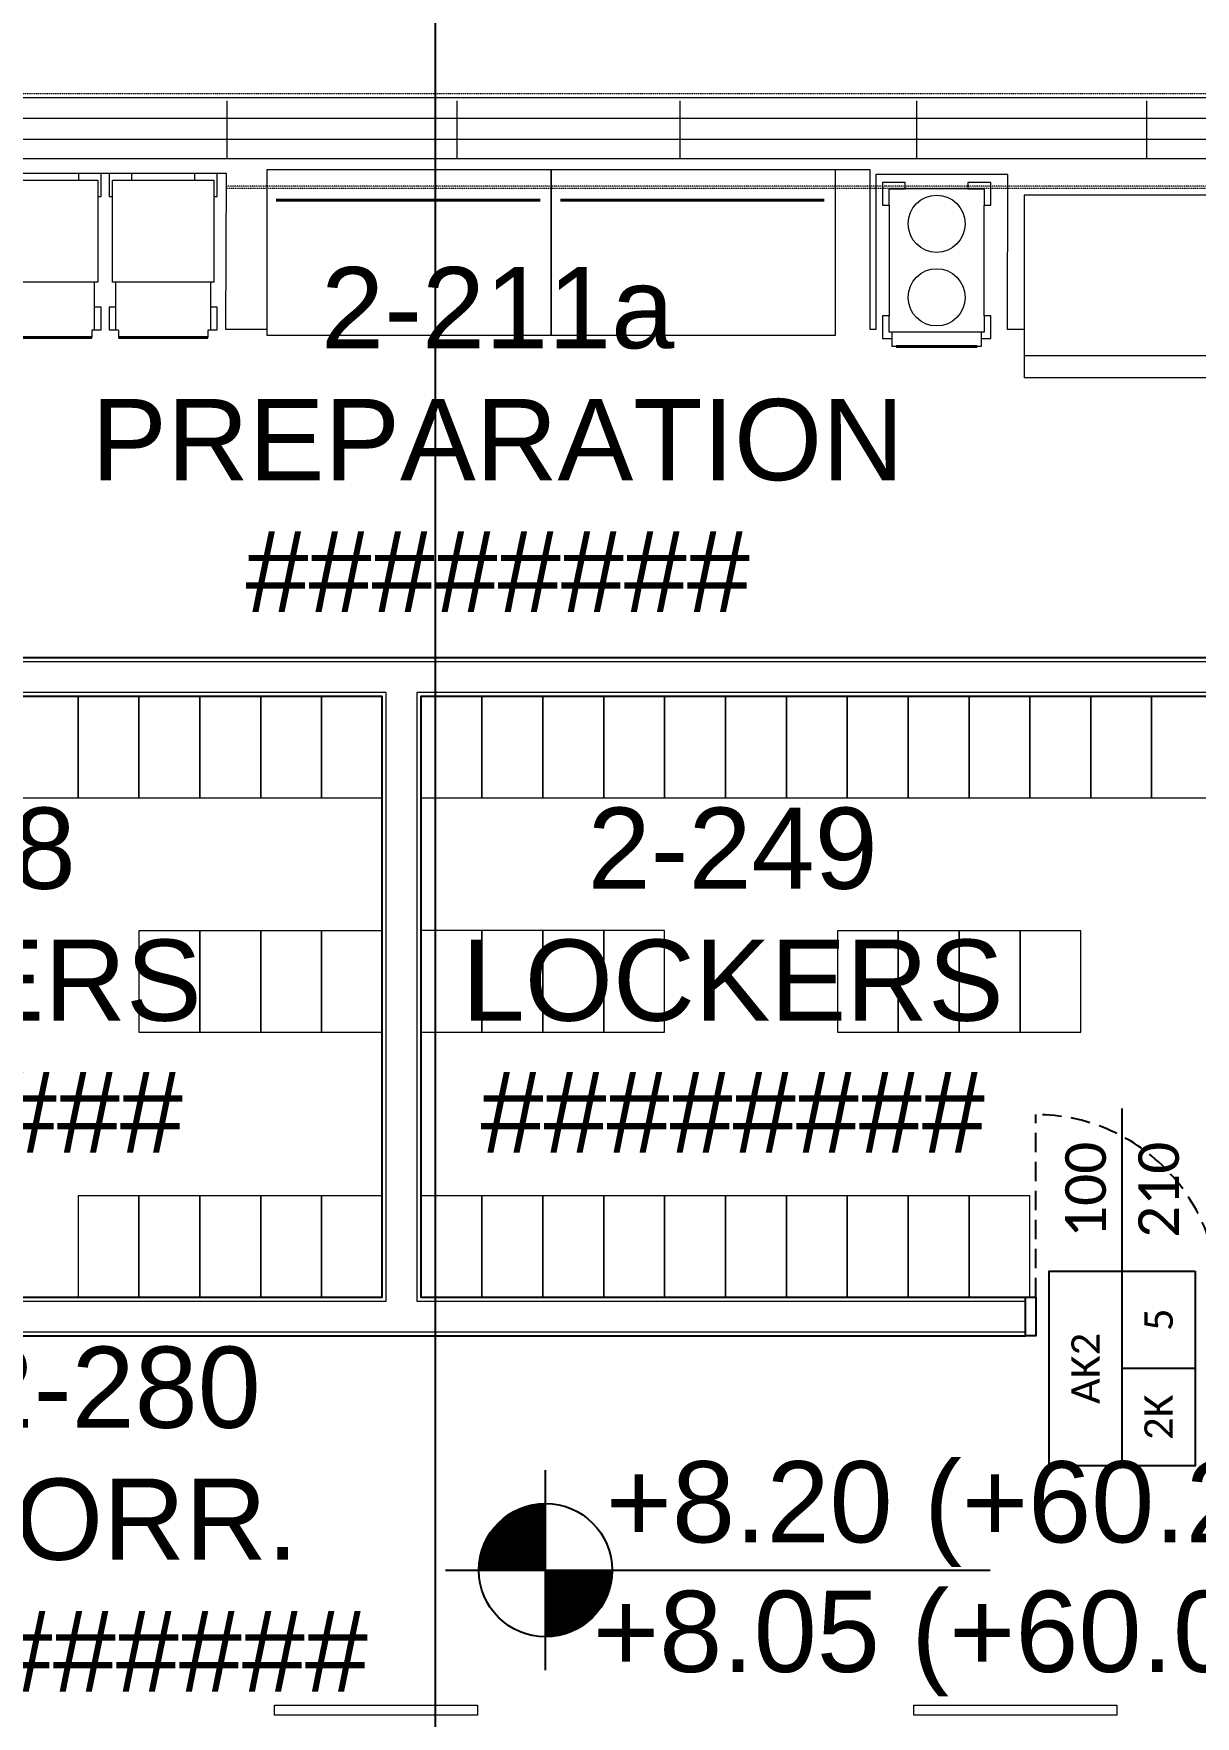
# Model space of a CAD drawing. Header units: centimetres. Extents: x -678439 to 55805, y -426864 to 17948.
# Drawn here: x 48991 to 49563, y 16044 to 16873 of the extents above; entities that cross this region are included whole.
import ezdxf
from ezdxf.enums import TextEntityAlignment as Align

# ---------------------------------------------------------------- set-up
doc = ezdxf.new("R2010")
doc.units = ezdxf.units.CM
doc.header["$LTSCALE"] = 0.01
doc.header["$MEASUREMENT"] = 0
doc.linetypes.add('DASHED2', pattern=[9.525, 6.35, -3.175])
doc.linetypes.add('HIDDEN', pattern=[9.525, 6.35, -3.175])
doc.layers.get('0').update_dxf_attribs({"lineweight": 0})
for name, color, linetype in [('AG-DOOR', 2, 'Continuous'), ('AG-DOOR-NOTATION-WOODDEN', 60, 'Continuous'), ('AG-DOOR-OPENING', 9, 'HIDDEN'), ('AG-PLASTER', 73, 'Continuous'), ('V-0_Text_Tr', 7, 'Continuous'), ('V_KOT', 2, 'Continuous')]:
    doc.layers.add(name, color=color, linetype=linetype)
for name, color, linetype, lineweight in [('AG-Wall', 4, 'Continuous', 20), ('AG-Wall-Cold Room Panel', 1, 'Continuous', 18), ('AI-040 @ 250', 2, 'Continuous', 20), ('SP1-Equipment', 4, 'Continuous', 9), ('SP2-Flooring', 4, 'DASHED2', 9)]:
    doc.layers.add(name, color=color, linetype=linetype, lineweight=lineweight)
doc.styles.add('ALANLAR_B8$0$ALANLAR_B8$0$VIVA_100', font='arial.ttf', dxfattribs={"height": 25})
doc.styles.add('Arial', font='arial.ttf')
doc.styles.add('CALIBRI LIGHT', font='calibril.ttf')

# ---------------------------------------------------------------- blocks, each defined once
blk = doc.blocks.new('*U273')
blk.add_lwpolyline([(1000, -450), (2200, -450), (2200, 450), (1000, 450)], close=True)
for points in [[(2200, 0), (0, 0)], [(1600, -450), (1600, 0)]]:
    blk.add_lwpolyline(points)
at = {"style": 'CALIBRI LIGHT'}
for tag, height, p in [('GENİŞLİK', 250, (500, 225)), ('KAPIKODU', 175, (1600, 225)), ('YÜKSEKLİK', 250, (500, -225)), ('KATTAKI.SAYISI', 175, (1300, -225)), ('BULUNDUGU.KAT', 175, (1900, -225))]:
    blk.add_attdef(tag, text='', height=height, dxfattribs=at).set_placement(p, align=Align.MIDDLE_CENTER)
blk = doc.blocks.new('*U93')
at = {"style": 'Arial'}
for tag, p in [('NO', (1.676, 0.8)), ('MAHAL', (1.676, -1.8)), ('ALAN', (1.676, -4.4))]:
    blk.add_attdef(tag, text='', height=1.6, dxfattribs=at).set_placement(p, align=Align.MIDDLE_CENTER)
blk = doc.blocks.new('Slab_10_1', base_point=(-17693.1, -5461.9))
at = {"layer": 'SP1-Equipment', "color": 7, "linetype": 'Continuous', "lineweight": 18, "flags": 128}
blk.add_lwpolyline([(-17693.1, -5461.9), (-17693.3, -4619.9), (-7754.6, -4619.9), (-7754.6, -5461.9), (-10184.3, -5461.9), (-10186.8, -4801.1), (-11387.6, -4801.1), (-11469.1, -4801.1), (-12507.6, -4801.1), (-12508.3, -5461.9), (-12591.1, -5461.9), (-12588.6, -4698.5), (-13239.1, -4698.5), (-13239.1, -5461.9), (-13267.7, -5461.9), (-13267.7, -4674.9), (-16239.1, -4674.9), (-16239.1, -5461.9), (-16441.6, -5461.9), (-16439.1, -4694.4), (-17589.1, -4694.4), (-17586.6, -5461.9)], close=True, dxfattribs=at)
blk = doc.blocks.new('Wall_174_1', base_point=(-16439.4, -4766))
at = {"layer": 'SP1-Equipment', "color": 7, "linetype": 'DASHED2', "lineweight": 20}
for p, q in [((-10204.9, -4756), (-16439.4, -4756)), ((-16439.4, -4756), (-16439.4, -4766)), ((-16439.4, -4766), (-10194.9, -4766))]:
    blk.add_line(p, q, dxfattribs=at)
blk = doc.blocks.new('Wall_182_1', base_point=(-13994.2, -7049.5))
at = {"layer": 'SP1-Equipment', "color": 7, "linetype": 'Continuous', "lineweight": 13}
for p, q in [((-13994.2, -7049.5), (-13994.2, -7549.5)), ((-13694.2, -7049.5), (-13994.2, -7049.5)), ((-13694.2, -7549.5), (-13694.2, -7049.5)), ((-13994.2, -7549.5), (-13694.2, -7549.5))]:
    blk.add_line(p, q, dxfattribs=at)
blk = doc.blocks.new('Wall_183_1', base_point=(-14294.2, -7049.5))
at = {"layer": 'SP1-Equipment', "color": 7, "linetype": 'Continuous', "lineweight": 13}
for p, q in [((-14294.2, -7049.5), (-14294.2, -7549.5)), ((-13994.2, -7049.5), (-14294.2, -7049.5)), ((-13994.2, -7549.5), (-13994.2, -7049.5)), ((-14294.2, -7549.5), (-13994.2, -7549.5))]:
    blk.add_line(p, q, dxfattribs=at)
blk = doc.blocks.new('Wall_184_1', base_point=(-14594.2, -7049.5))
at = {"layer": 'SP1-Equipment', "color": 7, "linetype": 'Continuous', "lineweight": 13}
for p, q in [((-14594.2, -7049.5), (-14594.2, -7549.5)), ((-14294.2, -7049.5), (-14594.2, -7049.5)), ((-14294.2, -7549.5), (-14294.2, -7049.5)), ((-14594.2, -7549.5), (-14294.2, -7549.5))]:
    blk.add_line(p, q, dxfattribs=at)
blk = doc.blocks.new('Wall_185_1', base_point=(-14894.2, -7049.5))
at = {"layer": 'SP1-Equipment', "color": 7, "linetype": 'Continuous', "lineweight": 13}
for p, q in [((-14894.2, -7049.5), (-14894.2, -7549.5)), ((-14594.2, -7049.5), (-14894.2, -7049.5)), ((-14594.2, -7549.5), (-14594.2, -7049.5)), ((-14894.2, -7549.5), (-14594.2, -7549.5))]:
    blk.add_line(p, q, dxfattribs=at)
blk = doc.blocks.new('Wall_186_1', base_point=(-15194.2, -7049.5))
at = {"layer": 'SP1-Equipment', "color": 7, "linetype": 'Continuous', "lineweight": 13}
for p, q in [((-15194.2, -7049.5), (-15194.2, -7549.5)), ((-14894.2, -7049.5), (-15194.2, -7049.5)), ((-14894.2, -7549.5), (-14894.2, -7049.5)), ((-15194.2, -7549.5), (-14894.2, -7549.5))]:
    blk.add_line(p, q, dxfattribs=at)
blk = doc.blocks.new('Wall_225_1', base_point=(-12794.2, -7049.5))
at = {"layer": 'SP1-Equipment', "color": 7, "linetype": 'Continuous', "lineweight": 13}
for p, q in [((-12794.2, -7049.5), (-12794.2, -7549.5)), ((-12494.2, -7049.5), (-12794.2, -7049.5)), ((-12494.2, -7549.5), (-12494.2, -7049.5)), ((-12794.2, -7549.5), (-12494.2, -7549.5))]:
    blk.add_line(p, q, dxfattribs=at)
blk = doc.blocks.new('Wall_226_1', base_point=(-13094.2, -7049.5))
at = {"layer": 'SP1-Equipment', "color": 7, "linetype": 'Continuous', "lineweight": 13}
for p, q in [((-13094.2, -7049.5), (-13094.2, -7549.5)), ((-12794.2, -7049.5), (-13094.2, -7049.5)), ((-12794.2, -7549.5), (-12794.2, -7049.5)), ((-13094.2, -7549.5), (-12794.2, -7549.5))]:
    blk.add_line(p, q, dxfattribs=at)
blk = doc.blocks.new('Wall_227_1', base_point=(-13394.2, -7049.5))
at = {"layer": 'SP1-Equipment', "color": 7, "linetype": 'Continuous', "lineweight": 13}
for p, q in [((-13394.2, -7049.5), (-13394.2, -7549.5)), ((-13094.2, -7049.5), (-13394.2, -7049.5)), ((-13094.2, -7549.5), (-13094.2, -7049.5)), ((-13394.2, -7549.5), (-13094.2, -7549.5))]:
    blk.add_line(p, q, dxfattribs=at)
blk = doc.blocks.new('Wall_228_1', base_point=(-12494.2, -7049.5))
at = {"layer": 'SP1-Equipment', "color": 7, "linetype": 'Continuous', "lineweight": 13}
for p, q in [((-12494.2, -7049.5), (-12494.2, -7549.5)), ((-12194.2, -7049.5), (-12494.2, -7049.5)), ((-12194.2, -7549.5), (-12194.2, -7049.5)), ((-12494.2, -7549.5), (-12194.2, -7549.5))]:
    blk.add_line(p, q, dxfattribs=at)
blk = doc.blocks.new('Wall_229_1', base_point=(-13694.2, -7049.5))
at = {"layer": 'SP1-Equipment', "color": 7, "linetype": 'Continuous', "lineweight": 13}
for p, q in [((-13694.2, -7049.5), (-13694.2, -7549.5)), ((-13394.2, -7049.5), (-13694.2, -7049.5)), ((-13394.2, -7549.5), (-13394.2, -7049.5)), ((-13694.2, -7549.5), (-13394.2, -7549.5))]:
    blk.add_line(p, q, dxfattribs=at)
blk = doc.blocks.new('Wall_266_1', base_point=(-11894.2, -7049.5))
at = {"layer": 'SP1-Equipment', "color": 7, "linetype": 'Continuous', "lineweight": 13}
for p, q in [((-11894.2, -7049.5), (-11894.2, -7549.5)), ((-11594.2, -7049.5), (-11894.2, -7049.5)), ((-11594.2, -7549.5), (-11594.2, -7049.5)), ((-11894.2, -7549.5), (-11594.2, -7549.5))]:
    blk.add_line(p, q, dxfattribs=at)
blk = doc.blocks.new('Wall_268_1', base_point=(-12194.2, -7049.5))
at = {"layer": 'SP1-Equipment', "color": 7, "linetype": 'Continuous', "lineweight": 13}
for p, q in [((-12194.2, -7049.5), (-12194.2, -7549.5)), ((-11894.2, -7049.5), (-12194.2, -7049.5)), ((-11894.2, -7549.5), (-11894.2, -7049.5)), ((-12194.2, -7549.5), (-11894.2, -7549.5))]:
    blk.add_line(p, q, dxfattribs=at)
blk = doc.blocks.new('Wall_277_1', base_point=(-17144.2, -7049.7))
at = {"layer": 'SP1-Equipment', "color": 7, "linetype": 'Continuous', "lineweight": 13}
for p, q in [((-17144.2, -7049.7), (-17144.2, -7549.7)), ((-16844.2, -7049.7), (-17144.2, -7049.7)), ((-16844.2, -7549.7), (-16844.2, -7049.7)), ((-17144.2, -7549.7), (-16844.2, -7549.7))]:
    blk.add_line(p, q, dxfattribs=at)
blk = doc.blocks.new('Wall_278_1', base_point=(-17444.2, -7049.7))
at = {"layer": 'SP1-Equipment', "color": 7, "linetype": 'Continuous', "lineweight": 13}
for p, q in [((-17444.2, -7049.7), (-17444.2, -7549.7)), ((-17144.2, -7049.7), (-17444.2, -7049.7)), ((-17144.2, -7549.7), (-17144.2, -7049.7)), ((-17444.2, -7549.7), (-17144.2, -7549.7))]:
    blk.add_line(p, q, dxfattribs=at)
blk = doc.blocks.new('Wall_280_1', base_point=(-16844.2, -7049.7))
at = {"layer": 'SP1-Equipment', "color": 7, "linetype": 'Continuous', "lineweight": 13}
for p, q in [((-16844.2, -7049.7), (-16844.2, -7549.7)), ((-16544.2, -7049.7), (-16844.2, -7049.7)), ((-16544.2, -7549.7), (-16544.2, -7049.7)), ((-16844.2, -7549.7), (-16544.2, -7549.7))]:
    blk.add_line(p, q, dxfattribs=at)
blk = doc.blocks.new('Wall_282_1', base_point=(-16244.2, -7049.7))
at = {"layer": 'SP1-Equipment', "color": 7, "linetype": 'Continuous', "lineweight": 13}
for p, q in [((-16244.2, -7049.7), (-16244.2, -7549.7)), ((-15944.2, -7049.7), (-16244.2, -7049.7)), ((-15944.2, -7549.7), (-15944.2, -7049.7)), ((-16244.2, -7549.7), (-15944.2, -7549.7))]:
    blk.add_line(p, q, dxfattribs=at)
blk = doc.blocks.new('Wall_283_1', base_point=(-16544.2, -7049.7))
at = {"layer": 'SP1-Equipment', "color": 7, "linetype": 'Continuous', "lineweight": 13}
for p, q in [((-16544.2, -7049.7), (-16544.2, -7549.7)), ((-16244.2, -7049.7), (-16544.2, -7049.7)), ((-16244.2, -7549.7), (-16244.2, -7049.7)), ((-16544.2, -7549.7), (-16244.2, -7549.7))]:
    blk.add_line(p, q, dxfattribs=at)
blk = doc.blocks.new('Wall_284_1', base_point=(-15944.2, -7049.7))
at = {"layer": 'SP1-Equipment', "color": 7, "linetype": 'Continuous', "lineweight": 13}
for p, q in [((-15944.2, -7049.7), (-15944.2, -7549.7)), ((-15644.2, -7049.7), (-15944.2, -7049.7)), ((-15644.2, -7549.7), (-15644.2, -7049.7)), ((-15944.2, -7549.7), (-15644.2, -7549.7))]:
    blk.add_line(p, q, dxfattribs=at)
blk = doc.blocks.new('Wall_302_1', base_point=(-14888.4, -8223.9))
at = {"layer": 'SP1-Equipment', "color": 7, "linetype": 'Continuous', "lineweight": 13}
for p, q in [((-14888.4, -8223.9), (-14888.4, -8723.9)), ((-14588.4, -8223.9), (-14888.4, -8223.9)), ((-14588.4, -8723.9), (-14588.4, -8223.9)), ((-14888.4, -8723.9), (-14588.4, -8723.9))]:
    blk.add_line(p, q, dxfattribs=at)
blk = doc.blocks.new('Wall_303_1', base_point=(-15188.4, -8223.9))
at = {"layer": 'SP1-Equipment', "color": 7, "linetype": 'Continuous', "lineweight": 13}
for p, q in [((-15188.4, -8223.9), (-15188.4, -8723.9)), ((-14888.4, -8223.9), (-15188.4, -8223.9)), ((-14888.4, -8723.9), (-14888.4, -8223.9)), ((-15188.4, -8723.9), (-14888.4, -8723.9))]:
    blk.add_line(p, q, dxfattribs=at)
blk = doc.blocks.new('Wall_304_1', base_point=(-14588.4, -8223.9))
at = {"layer": 'SP1-Equipment', "color": 7, "linetype": 'Continuous', "lineweight": 13}
for p, q in [((-14588.4, -8223.9), (-14588.4, -8723.9)), ((-14288.4, -8223.9), (-14588.4, -8223.9)), ((-14288.4, -8723.9), (-14288.4, -8223.9)), ((-14588.4, -8723.9), (-14288.4, -8723.9))]:
    blk.add_line(p, q, dxfattribs=at)
blk = doc.blocks.new('Wall_305_1', base_point=(-15488.4, -8223.9))
at = {"layer": 'SP1-Equipment', "color": 7, "linetype": 'Continuous', "lineweight": 13}
for p, q in [((-15488.4, -8223.9), (-15488.4, -8723.9)), ((-15188.4, -8223.9), (-15488.4, -8223.9)), ((-15188.4, -8723.9), (-15188.4, -8223.9)), ((-15488.4, -8723.9), (-15188.4, -8723.9))]:
    blk.add_line(p, q, dxfattribs=at)
blk = doc.blocks.new('Wall_306_1', base_point=(-12837.1, -8224.5))
at = {"layer": 'SP1-Equipment', "color": 7, "linetype": 'Continuous', "lineweight": 13}
for p, q in [((-12837.1, -8224.5), (-12837.1, -8724.5)), ((-12537.1, -8224.5), (-12837.1, -8224.5)), ((-12537.1, -8724.5), (-12537.1, -8224.5)), ((-12837.1, -8724.5), (-12537.1, -8724.5))]:
    blk.add_line(p, q, dxfattribs=at)
blk = doc.blocks.new('Wall_307_1', base_point=(-13137.1, -8224.5))
at = {"layer": 'SP1-Equipment', "color": 7, "linetype": 'Continuous', "lineweight": 13}
for p, q in [((-13137.1, -8224.5), (-13137.1, -8724.5)), ((-12837.1, -8224.5), (-13137.1, -8224.5)), ((-12837.1, -8724.5), (-12837.1, -8224.5)), ((-13137.1, -8724.5), (-12837.1, -8724.5))]:
    blk.add_line(p, q, dxfattribs=at)
blk = doc.blocks.new('Wall_308_1', base_point=(-12537.1, -8224.5))
at = {"layer": 'SP1-Equipment', "color": 7, "linetype": 'Continuous', "lineweight": 13}
for p, q in [((-12537.1, -8224.5), (-12537.1, -8724.5)), ((-12237.1, -8224.5), (-12537.1, -8224.5)), ((-12237.1, -8724.5), (-12237.1, -8224.5)), ((-12537.1, -8724.5), (-12237.1, -8724.5))]:
    blk.add_line(p, q, dxfattribs=at)
blk = doc.blocks.new('Wall_309_1', base_point=(-13437.1, -8224.5))
at = {"layer": 'SP1-Equipment', "color": 7, "linetype": 'Continuous', "lineweight": 13}
for p, q in [((-13437.1, -8224.5), (-13437.1, -8724.5)), ((-13137.1, -8224.5), (-13437.1, -8224.5)), ((-13137.1, -8724.5), (-13137.1, -8224.5)), ((-13437.1, -8724.5), (-13137.1, -8724.5))]:
    blk.add_line(p, q, dxfattribs=at)
blk = doc.blocks.new('Wall_318_1', base_point=(-16244.2, -8224.5))
at = {"layer": 'SP1-Equipment', "color": 7, "linetype": 'Continuous', "lineweight": 13}
for p, q in [((-16244.2, -8224.5), (-16244.2, -8724.5)), ((-15944.2, -8224.5), (-16244.2, -8224.5)), ((-15944.2, -8724.5), (-15944.2, -8224.5)), ((-16244.2, -8724.5), (-15944.2, -8724.5))]:
    blk.add_line(p, q, dxfattribs=at)
blk = doc.blocks.new('Wall_319_1', base_point=(-16544.2, -8224.5))
at = {"layer": 'SP1-Equipment', "color": 7, "linetype": 'Continuous', "lineweight": 13}
for p, q in [((-16544.2, -8224.5), (-16544.2, -8724.5)), ((-16244.2, -8224.5), (-16544.2, -8224.5)), ((-16244.2, -8724.5), (-16244.2, -8224.5)), ((-16544.2, -8724.5), (-16244.2, -8724.5))]:
    blk.add_line(p, q, dxfattribs=at)
blk = doc.blocks.new('Wall_320_1', base_point=(-15944.2, -8224.5))
at = {"layer": 'SP1-Equipment', "color": 7, "linetype": 'Continuous', "lineweight": 13}
for p, q in [((-15944.2, -8224.5), (-15944.2, -8724.5)), ((-15644.2, -8224.5), (-15944.2, -8224.5)), ((-15644.2, -8724.5), (-15644.2, -8224.5)), ((-15944.2, -8724.5), (-15644.2, -8724.5))]:
    blk.add_line(p, q, dxfattribs=at)
blk = doc.blocks.new('Wall_321_1', base_point=(-16844.2, -8224.5))
at = {"layer": 'SP1-Equipment', "color": 7, "linetype": 'Continuous', "lineweight": 13}
for p, q in [((-16844.2, -8224.5), (-16844.2, -8724.5)), ((-16544.2, -8224.5), (-16844.2, -8224.5)), ((-16544.2, -8724.5), (-16544.2, -8224.5)), ((-16844.2, -8724.5), (-16544.2, -8724.5))]:
    blk.add_line(p, q, dxfattribs=at)
blk = doc.blocks.new('Wall_330_1', base_point=(-16244.2, -9549.7))
at = {"layer": 'SP1-Equipment', "color": 7, "linetype": 'Continuous', "lineweight": 13}
for p, q in [((-16244.2, -9549.7), (-16244.2, -10049.7)), ((-15944.2, -9549.7), (-16244.2, -9549.7)), ((-15944.2, -10049.7), (-15944.2, -9549.7)), ((-16244.2, -10049.7), (-15944.2, -10049.7))]:
    blk.add_line(p, q, dxfattribs=at)
blk = doc.blocks.new('Wall_331_1', base_point=(-16544.2, -9549.7))
at = {"layer": 'SP1-Equipment', "color": 7, "linetype": 'Continuous', "lineweight": 13}
for p, q in [((-16544.2, -9549.7), (-16544.2, -10049.7)), ((-16244.2, -9549.7), (-16544.2, -9549.7)), ((-16244.2, -10049.7), (-16244.2, -9549.7)), ((-16544.2, -10049.7), (-16244.2, -10049.7))]:
    blk.add_line(p, q, dxfattribs=at)
blk = doc.blocks.new('Wall_332_1', base_point=(-15944.2, -9549.7))
at = {"layer": 'SP1-Equipment', "color": 7, "linetype": 'Continuous', "lineweight": 13}
for p, q in [((-15944.2, -9549.7), (-15944.2, -10049.7)), ((-15644.2, -9549.7), (-15944.2, -9549.7)), ((-15644.2, -10049.7), (-15644.2, -9549.7)), ((-15944.2, -10049.7), (-15644.2, -10049.7))]:
    blk.add_line(p, q, dxfattribs=at)
blk = doc.blocks.new('Wall_333_1', base_point=(-16844.2, -9549.7))
at = {"layer": 'SP1-Equipment', "color": 7, "linetype": 'Continuous', "lineweight": 13}
for p, q in [((-16844.2, -9549.7), (-16844.2, -10049.7)), ((-16544.2, -9549.7), (-16844.2, -9549.7)), ((-16544.2, -10049.7), (-16544.2, -9549.7)), ((-16844.2, -10049.7), (-16544.2, -10049.7))]:
    blk.add_line(p, q, dxfattribs=at)
blk = doc.blocks.new('Wall_334_1', base_point=(-17144.2, -9549.7))
at = {"layer": 'SP1-Equipment', "color": 7, "linetype": 'Continuous', "lineweight": 13}
for p, q in [((-17144.2, -9549.7), (-17144.2, -10049.7)), ((-16844.2, -9549.7), (-17144.2, -9549.7)), ((-16844.2, -10049.7), (-16844.2, -9549.7)), ((-17144.2, -10049.7), (-16844.2, -10049.7))]:
    blk.add_line(p, q, dxfattribs=at)
blk = doc.blocks.new('Basket dispenser')
at = {"layer": 'SP1-Equipment', "color": 7, "linetype": 'Continuous', "lineweight": 20}
for p, q in [((112, 805.4), (0, 805.4)), ((0, 805.4), (0, 693.4)), ((16.5, 273.2), (16.5, 773.4)), ((16.5, 773.4), (516.5, 773.4)), ((112, 773.4), (112, 805.4)), ((533, 805.4), (421, 805.4)), ((421, 805.4), (421, 773.4)), ((516.5, 773.4), (516.5, 273.2)), ((533, 693.4), (533, 805.4)), ((0, 693.4), (16.5, 693.4)), ((516.5, 693.4), (533, 693.4)), ((516.5, 273.2), (16.5, 273.2)), ((32, 273.2), (32, 38.4)), ((501, 38.4), (501, 273.2)), ((32, 150.4), (0, 150.4)), ((0, 150.4), (0, 38.4)), ((533, 150.4), (501, 150.4)), ((533, 38.4), (533, 150.4)), ((0, 38.4), (46.5, 38.4)), ((46.5, 35.2), (46.5, 0)), ((486.5, 38.4), (533, 38.4)), ((486.5, 35.2), (486.5, 0))]:
    blk.add_line(p, q, dxfattribs=at)
at = {"layer": 'SP1-Equipment', "color": 7, "linetype": 'Continuous', "lineweight": 40}
blk.add_line((46.5, 0), (486.5, 0), dxfattribs=at)
blk = doc.blocks.new('Display cabinet 1400')
at = {"layer": 'SP1-Equipment', "color": 7, "linetype": 'Continuous', "lineweight": 20}
for p, q in [((0.1, 815), (0.1, 0.1)), ((1400.3, 815), (0.1, 815)), ((1399.9, 815), (1399.9, 0)), ((1400.3, 0.1), (1400.3, 815)), ((0.1, 0.1), (1400.3, 0.1))]:
    blk.add_line(p, q, dxfattribs=at)
at = {"layer": 'SP1-Equipment', "color": 7, "linetype": 'Continuous', "lineweight": 40}
blk.add_line((54.9, 150.1), (1354.9, 150.1), dxfattribs=at)
blk = doc.blocks.new('Plate dispenser')
at = {"layer": 'SP1-Equipment', "color": 7, "linetype": 'Continuous', "lineweight": 20}
for p, q in [((112, 805.4), (0, 805.4)), ((0, 805.4), (0, 693.4)), ((32, 773.4), (112, 773.4)), ((32, 693.4), (32, 773.4)), ((112, 773.4), (112, 805.4)), ((421, 773.4), (112, 773.4)), ((533, 805.4), (421, 805.4)), ((421, 805.4), (421, 773.4)), ((421, 773.4), (501, 773.4)), ((501, 773.4), (501, 693.4)), ((533, 693.4), (533, 805.4)), ((0, 693.4), (32, 693.4)), ((32, 693.4), (32, 150.4)), ((501, 150.4), (501, 693.4)), ((501, 693.4), (533, 693.4)), ((32, 150.4), (0, 150.4)), ((0, 150.4), (0, 38.4)), ((32, 70.4), (32, 150.4)), ((533, 150.4), (501, 150.4)), ((501, 150.4), (501, 70.4)), ((533, 38.4), (533, 150.4)), ((0, 38.4), (46.5, 38.4)), ((501, 70.4), (32, 70.4)), ((46.5, 70.4), (46.5, 0)), ((66.5, 0), (46.5, 0)), ((112, 70.4), (66.5, 70.4)), ((466.5, 70.4), (421, 70.4)), ((486.5, 70.4), (486.5, 0)), ((486.5, 38.4), (533, 38.4)), ((486.5, 0), (466.5, 0))]:
    blk.add_line(p, q, dxfattribs=at)
at = {"layer": 'SP1-Equipment', "color": 7, "linetype": 'Continuous', "lineweight": 40}
for q in [(66.5, 0), (466.5, 0)]:
    blk.add_line((66.5, 0), q, dxfattribs=at)
at = {"layer": 'SP1-Equipment', "color": 7, "linetype": 'Continuous', "lineweight": 13}
for centre in [(266.5, 602.6), (266.5, 241.1)]:
    blk.add_circle(centre, 140.5, dxfattribs=at)
blk = doc.blocks.new('Bain marie 3 right')
at = {"layer": 'SP1-Equipment', "color": 7, "linetype": 'Continuous', "lineweight": 20}
for p, q in [((0.3, 898.6), (0.3, 790)), ((0.3, 898.6), (1152.1, 898.6)), ((1152.1, 790), (1152.1, 898.6)), ((0.3, 790), (0.1, 790)), ((0.1, 790), (0.1, 0)), ((0.3, 790), (30.3, 790)), ((1099.1, 790), (30.3, 790)), ((1122.1, 790), (1099.1, 790)), ((1152.1, 790), (1122.1, 790)), ((1152.1, 0), (1152.1, 790)), ((0.1, 0), (1099.1, 0)), ((1099.1, 0), (1152.1, 0))]:
    blk.add_line(p, q, dxfattribs=at)
blk = doc.blocks.new('Tray rail long straight')
at = {"layer": 'SP1-Equipment', "color": 7, "linetype": 'Continuous', "lineweight": 13}
for p, q in [((0, 8772.5), (300, 8772.5)), ((94, 15), (94, 8757.5)), ((197, 15), (197, 8757.5)), ((300, 0), (300, 8772.5)), ((0, 7662.2), (285, 7662.2)), ((285, 7662.2), (285, 7661.7)), ((0, 6662.2), (285, 6662.2)), ((0, 5691.3), (285, 5691.3)), ((0, 4662.2), (285, 4662.2)), ((0, 3662.2), (285, 3662.2)), ((0, 2662.2), (285, 2662.2)), ((0, 1662.2), (285, 1662.2)), ((0, 662.2), (285, 662.2)), ((0, 0), (300.7, 0))]:
    blk.add_line(p, q, dxfattribs=at)
blk = doc.blocks.new('Wall_285_1', base_point=(-13961.7, -9549.6))
at = {"layer": 'SP1-Equipment', "color": 7, "linetype": 'Continuous', "lineweight": 13}
for p, q in [((-13961.7, -9549.6), (-13961.7, -10049.6)), ((-13661.7, -9549.6), (-13961.7, -9549.6)), ((-13661.7, -10049.6), (-13661.7, -9549.6)), ((-13961.7, -10049.6), (-13661.7, -10049.6))]:
    blk.add_line(p, q, dxfattribs=at)
blk = doc.blocks.new('Wall_287_1', base_point=(-14861.7, -9549.6))
at = {"layer": 'SP1-Equipment', "color": 7, "linetype": 'Continuous', "lineweight": 13}
for p, q in [((-14861.7, -9549.6), (-14861.7, -10049.6)), ((-14561.7, -9549.6), (-14861.7, -9549.6)), ((-14561.7, -10049.6), (-14561.7, -9549.6)), ((-14861.7, -10049.6), (-14561.7, -10049.6))]:
    blk.add_line(p, q, dxfattribs=at)
blk = doc.blocks.new('Wall_288_1', base_point=(-15161.7, -9549.6))
at = {"layer": 'SP1-Equipment', "color": 7, "linetype": 'Continuous', "lineweight": 13}
for p, q in [((-15161.7, -9549.6), (-15161.7, -10049.6)), ((-14861.7, -9549.6), (-15161.7, -9549.6)), ((-14861.7, -10049.6), (-14861.7, -9549.6)), ((-15161.7, -10049.6), (-14861.7, -10049.6))]:
    blk.add_line(p, q, dxfattribs=at)
blk = doc.blocks.new('Wall_289_1', base_point=(-15461.7, -9549.6))
at = {"layer": 'SP1-Equipment', "color": 7, "linetype": 'Continuous', "lineweight": 13}
for p, q in [((-15461.7, -9549.6), (-15461.7, -10049.6)), ((-15161.7, -9549.6), (-15461.7, -9549.6)), ((-15161.7, -10049.6), (-15161.7, -9549.6)), ((-15461.7, -10049.6), (-15161.7, -10049.6))]:
    blk.add_line(p, q, dxfattribs=at)
blk = doc.blocks.new('Wall_290_1', base_point=(-14561.7, -9549.6))
at = {"layer": 'SP1-Equipment', "color": 7, "linetype": 'Continuous', "lineweight": 13}
for p, q in [((-14561.7, -9549.6), (-14561.7, -10049.6)), ((-14261.7, -9549.6), (-14561.7, -9549.6)), ((-14261.7, -10049.6), (-14261.7, -9549.6)), ((-14561.7, -10049.6), (-14261.7, -10049.6))]:
    blk.add_line(p, q, dxfattribs=at)
blk = doc.blocks.new('Wall_291_1', base_point=(-13361.7, -9549.6))
at = {"layer": 'SP1-Equipment', "color": 7, "linetype": 'Continuous', "lineweight": 13}
for p, q in [((-13361.7, -9549.6), (-13361.7, -10049.6)), ((-13061.7, -9549.6), (-13361.7, -9549.6)), ((-13061.7, -10049.6), (-13061.7, -9549.6)), ((-13361.7, -10049.6), (-13061.7, -10049.6))]:
    blk.add_line(p, q, dxfattribs=at)
blk = doc.blocks.new('Wall_292_1', base_point=(-13661.7, -9549.6))
at = {"layer": 'SP1-Equipment', "color": 7, "linetype": 'Continuous', "lineweight": 13}
for p, q in [((-13661.7, -9549.6), (-13661.7, -10049.6)), ((-13361.7, -9549.6), (-13661.7, -9549.6)), ((-13361.7, -10049.6), (-13361.7, -9549.6)), ((-13661.7, -10049.6), (-13361.7, -10049.6))]:
    blk.add_line(p, q, dxfattribs=at)
blk = doc.blocks.new('Wall_293_1', base_point=(-12761.7, -9549.6))
at = {"layer": 'SP1-Equipment', "color": 7, "linetype": 'Continuous', "lineweight": 13}
for p, q in [((-12761.7, -9549.6), (-12761.7, -10049.6)), ((-12461.7, -9549.6), (-12761.7, -9549.6)), ((-12461.7, -10049.6), (-12461.7, -9549.6)), ((-12761.7, -10049.6), (-12461.7, -10049.6))]:
    blk.add_line(p, q, dxfattribs=at)
blk = doc.blocks.new('Wall_294_1', base_point=(-13061.7, -9549.6))
at = {"layer": 'SP1-Equipment', "color": 7, "linetype": 'Continuous', "lineweight": 13}
for p, q in [((-13061.7, -9549.6), (-13061.7, -10049.6)), ((-12761.7, -9549.6), (-13061.7, -9549.6)), ((-12761.7, -10049.6), (-12761.7, -9549.6)), ((-13061.7, -10049.6), (-12761.7, -10049.6))]:
    blk.add_line(p, q, dxfattribs=at)
blk = doc.blocks.new('A$C10196342')
at = {"layer": 'SP1-Equipment', "color": 7, "linetype": 'Continuous', "lineweight": 13, "xscale": 0.9977159984263106, "yscale": 1.132937581788915, "zscale": 999.9999999999994, "rotation": 90}
blk.add_blockref('Tray rail long straight', (-2354.6, -3919.9), dxfattribs=at)
at = {"layer": 'SP1-Equipment', "color": 7, "linetype": 'Continuous', "lineweight": 18}
blk.add_blockref('Slab_10_1', (-12293.1, -4761.9), dxfattribs=at)
at = {"layer": 'SP1-Equipment', "color": 7, "linetype": 'Continuous', "lineweight": 20, "xscale": 1.000087331146403, "yscale": 1.000275035771102, "zscale": 999.9999999999994, "rotation": 180}
for p in [(-9438.8, -3974.9), (-8038.5, -3974.9)]:
    blk.add_blockref('Display cabinet 1400', p, dxfattribs=at)
at = {"layer": 'SP1-Equipment', "color": 7, "linetype": 'Continuous', "lineweight": 20, "yscale": 1.003287636965597, "zscale": 999.9999999999994}
for name, p in [('Basket dispenser', (-12189.1, -4802.4)), ('Basket dispenser', (-11616.9, -4802.4)), ('Plate dispenser', (-7806.1, -4845.7))]:
    blk.add_blockref(name, p, dxfattribs=at)
at = {"layer": 'SP1-Equipment', "color": 7, "lineweight": 35}
blk.add_blockref('Wall_174_1', (-11039.4, -4066), dxfattribs=at)
at = {"layer": 'SP1-Equipment', "color": 7, "linetype": 'Continuous', "lineweight": 20, "xscale": 1.000068868895937, "zscale": 999.9999999999994, "rotation": 180}
blk.add_blockref('Bain marie 3 right', (-5955.5, -4101.1), dxfattribs=at)
at = {"layer": 'SP1-Equipment', "color": 7, "lineweight": 13}
for name, p in [('Wall_278_1', (-12070, -6570)), ('Wall_277_1', (-11770, -6570)), ('Wall_280_1', (-11470, -6570)), ('Wall_283_1', (-11170, -6570)), ('Wall_282_1', (-10870, -6570)), ('Wall_284_1', (-10570, -6570)), ('Wall_186_1', (-10080, -6570)), ('Wall_186_1', (-9780, -6570)), ('Wall_185_1', (-9480, -6570)), ('Wall_184_1', (-9180, -6570)), ('Wall_183_1', (-8880, -6570)), ('Wall_182_1', (-8580, -6570)), ('Wall_229_1', (-8280, -6570)), ('Wall_227_1', (-7980, -6570)), ('Wall_226_1', (-7680, -6570)), ('Wall_225_1', (-7380, -6570)), ('Wall_228_1', (-7080, -6570)), ('Wall_268_1', (-6780, -6570)), ('Wall_266_1', (-6480, -6570)), ('Wall_321_1', (-11470, -7724.5)), ('Wall_319_1', (-11170, -7724.5)), ('Wall_318_1', (-10870, -7724.5)), ('Wall_320_1', (-10570, -7724.5)), ('Wall_305_1', (-10080, -7723.9)), ('Wall_303_1', (-9780, -7723.9)), ('Wall_302_1', (-9480, -7723.9)), ('Wall_304_1', (-9180, -7723.9)), ('Wall_309_1', (-8028.7, -7724.5)), ('Wall_307_1', (-7728.7, -7724.5)), ('Wall_306_1', (-7428.7, -7724.5)), ('Wall_308_1', (-7128.7, -7724.5)), ('Wall_334_1', (-11770, -9030)), ('Wall_333_1', (-11470, -9030)), ('Wall_331_1', (-11170, -9030)), ('Wall_330_1', (-10870, -9030)), ('Wall_332_1', (-10570, -9030)), ('Wall_289_1', (-10080, -9030)), ('Wall_288_1', (-9780, -9030)), ('Wall_287_1', (-9480, -9030)), ('Wall_290_1', (-9180, -9030)), ('Wall_290_1', (-8880, -9030)), ('Wall_285_1', (-8580, -9030)), ('Wall_292_1', (-8280, -9030)), ('Wall_291_1', (-7980, -9030)), ('Wall_294_1', (-7680, -9030)), ('Wall_293_1', (-7380, -9030))]:
    blk.add_blockref(name, p, dxfattribs=at)
blk = doc.blocks.new('*U260')
for p, q in [((0, -492.7), (0, 492.7)), ((-492.7, 0), (2190.6, 0))]:
    blk.add_line(p, q)
at = {"const_width": 328.5}
for points in [[(0, 164.2, 0.414214), (-164.2, 0, 0.414214)], [(0, -164.2, 0.414214), (164.2, 0, 0.414214)]]:
    blk.add_lwpolyline(points, format="xyb", dxfattribs=at)
blk.add_circle((0, 0), 328.5)
at = {"style": 'ALANLAR_B8$0$ALANLAR_B8$0$VIVA_100'}
for tag, p in [('%%P0.00', (1896.6, 136.9)), ('-0.07', (1833.7, -501.6))]:
    blk.add_attdef(tag, text='', height=400, dxfattribs=at).set_placement(p, align=Align.RIGHT)
blk = doc.blocks.new('KAPI-100_2')
at = {"layer": 'AG-DOOR', "ltscale": 0.3}
for points in [[(-24, 95), (-24, 100), (-5, 100), (-5, 95)], [(-24, 0), (-24, 5), (-5, 5), (-5, 0)]]:
    blk.add_lwpolyline(points, close=True, dxfattribs=at)
at = {"layer": 'AG-DOOR-OPENING', "ltscale": 150}
blk.add_lwpolyline([(-24, 5), (-114, 5)], dxfattribs=at)
blk.add_arc((-24, 5), 90, 90, 180, dxfattribs=at)

msp = doc.modelspace()

# ---------------------------------------------------------------- linework, layer by layer
at = {"layer": 'AG-PLASTER'}
for points in [[(50114.68, 16593.87), (50114.68, 16595.87), (50082.68, 16595.87), (50082.68, 16565.87), (48861.68, 16565.87), (48861.68, 16843.82), (48837.68, 16843.82), (48837.68, 16565.87), (48537.68, 16565.87), (48537.68, 16255.87), (48519.68, 16255.87)], [(48964.68, 16250.87), (49162.68, 16250.87), (49162.68, 16546.87), (48556.68, 16546.87), (48556.68, 16463.62)], [(49579.68, 16250.87), (49917.68, 16250.87), (49917.68, 16546.87), (49181.68, 16546.87), (49181.68, 16250.87), (49479.68, 16250.87)], [(48964.68, 16231.87), (49479.68, 16231.87)]]:
    msp.add_lwpolyline(points, dxfattribs=at)
at = {"layer": 'AG-Wall'}
msp.add_line((49479.68, 16248.87), (49479.68, 16233.87), dxfattribs=at)
for points in [[(50084.68, 16563.87), (48859.68, 16563.87)], [(48964.68, 16248.87), (49164.68, 16248.87), (49164.68, 16548.87), (48554.68, 16548.87), (48554.68, 16248.87), (48864.68, 16248.87)], [(49579.68, 16248.87), (49919.68, 16248.87), (49919.68, 16548.87), (49179.68, 16548.87), (49179.68, 16248.87), (49479.68, 16248.87)], [(48964.68, 16233.87), (49479.68, 16233.87)], [(48964.68, 16233.87), (49479.68, 16233.87)]]:
    msp.add_lwpolyline(points, dxfattribs=at)
at = {"layer": 'AG-Wall-Cold Room Panel', "ltscale": 1000}
for points in [[(49109.68, 16049.87), (49209.68, 16049.87), (49209.68, 16044.87), (49109.68, 16044.87)], [(49424.68, 16049.87), (49524.68, 16049.87), (49524.68, 16044.87), (49424.68, 16044.87)]]:
    msp.add_lwpolyline(points, close=True, dxfattribs=at)

# ---------------------------------------------------------------- block references
at = {"layer": 'AG-DOOR-NOTATION-WOODDEN', "ltscale": 0.3}
ref = msp.add_blockref('*U273', (49527.23, 16343.77), dxfattribs=dict(at, xscale=-0.08000000000000002, yscale=0.08000000000000002, zscale=0.08000000000000002, rotation=90))
ref.add_attrib('BULUNDUGU.KAT', '2K', dxfattribs={"layer": '0', "height": 14, "rotation": 90, "style": 'CALIBRI LIGHT'}).set_placement((49545.23, 16191.77), align=Align.MIDDLE_CENTER)
ref.add_attrib('KATTAKI.SAYISI', '5', dxfattribs={"layer": '0', "height": 14, "rotation": 90, "style": 'CALIBRI LIGHT'}).set_placement((49545.23, 16239.77), align=Align.MIDDLE_CENTER)
ref.add_attrib('KAPIKODU', 'AK2', dxfattribs={"layer": '0', "height": 14, "rotation": 90, "style": 'CALIBRI LIGHT'}).set_placement((49509.23, 16215.77), align=Align.MIDDLE_CENTER)
ref.add_attrib('YÜKSEKLİK', '210', dxfattribs={"layer": '0', "height": 20, "rotation": 90, "style": 'CALIBRI LIGHT'}).set_placement((49545.23, 16303.77), align=Align.MIDDLE_CENTER)
ref.add_attrib('GENİŞLİK', '100', dxfattribs={"layer": '0', "height": 20, "rotation": 90, "style": 'CALIBRI LIGHT'}).set_placement((49509.23, 16303.77), align=Align.MIDDLE_CENTER)
at = {"layer": 'AI-040 @ 250', "color": 2, "linetype": 'Continuous', "lineweight": -2, "transparency": 33554610, "xscale": 25, "yscale": 25, "zscale": 25}
msp.add_blockref('*U93', (48989.48, 16186.52), dxfattribs=at).add_auto_attribs({'ALAN': '########', 'MAHAL': 'CORR.', 'NO': '2-280'})

# ---------------------------------------------------------------- next in the draw order: block references
at = {"layer": 'SP1-Equipment', "xscale": 0.1, "yscale": 0.1, "zscale": 0.1}
msp.add_blockref('A$C10196342', (50189.8, 17203.87), dxfattribs=at)

# ---------------------------------------------------------------- next in the draw order: linework, layer by layer
at = {"layer": 'SP2-Flooring'}
msp.add_line((50247.68, 16843.82), (48861.68, 16843.82), dxfattribs=at)
at = {"layer": 'V-0_Text_Tr'}
msp.add_line((49188.9, 14972.93), (49188.9, 17939.61), dxfattribs=at)

# ---------------------------------------------------------------- next in the draw order: block references
at = {"rotation": 270}
msp.add_blockref('KAPI-100_2', (49479.68, 16226.87), dxfattribs=at)
at = {"layer": 'AI-040 @ 250', "color": 2, "linetype": 'Continuous', "lineweight": -2, "transparency": 33554610, "xscale": 25, "yscale": 25, "zscale": 25}
for p, values in [((49177.66, 16718.4), {'ALAN': '########', 'MAHAL': 'PREPARATION', 'NO': '2-211a'}), ((48898.33, 16452.08), {'ALAN': '########', 'MAHAL': 'LOCKERS', 'NO': '2-248'}), ((49293.45, 16452.08), {'ALAN': '########', 'MAHAL': 'LOCKERS', 'NO': '2-249'})]:
    msp.add_blockref('*U93', p, dxfattribs=at).add_auto_attribs(values)
at = {"layer": 'V_KOT'}
ref = msp.add_blockref('*U260', (49243.14, 16116.38), dxfattribs=dict(at, xscale=0.1, yscale=0.1, zscale=0.1))
ref.add_attrib('-0.07', '   +8.05 (+60.05)', dxfattribs={"layer": '0', "height": 40, "style": 'ALANLAR_B8$0$ALANLAR_B8$0$VIVA_100'}).set_placement((49426.51, 16066.22), align=Align.CENTER)
ref.add_attrib('%%P0.00', '   +8.20 (+60.20)', dxfattribs={"layer": '0', "height": 40, "style": 'ALANLAR_B8$0$ALANLAR_B8$0$VIVA_100'}).set_placement((49432.8, 16130.06), align=Align.CENTER)

doc.saveas('drawing.dxf')
